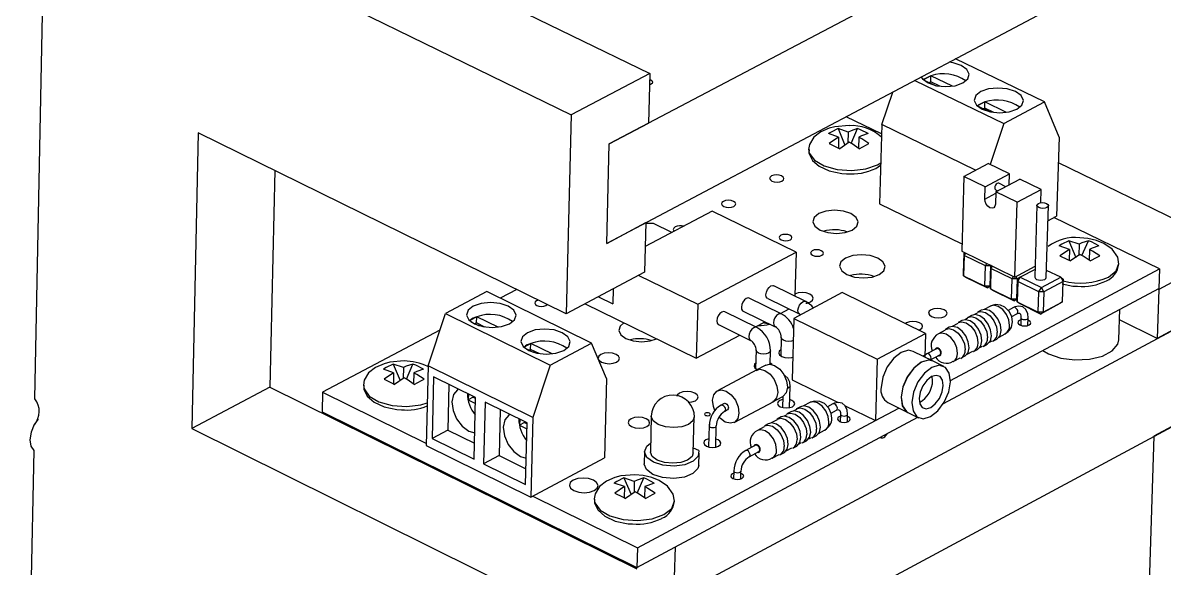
# Model space of a CAD drawing. Extents: x 0 to 156, y 0 to 202.
# Drawn here: x 136.39 to 149.69, y 127.91 to 134.26 of the extents above; entities that cross this region are included whole.
import ezdxf

# ---------------------------------------------------------------- set-up
doc = ezdxf.new("R2010")
doc.units = 0
doc.layers.get('0').update_dxf_attribs({"linetype": 'CONTINUOUS'})

msp = doc.modelspace()

# ---------------------------------------------------------------- linework, layer by layer
at = {"color": 7, "linetype": 'CONTINUOUS'}
for p, q in [((136.528, 129.88), (136.847, 146.074)), ((150.242, 136.55), (143.225, 132.85)), ((139.396, 135.764), (143.697, 133.671)), ((150.205, 135.399), (143.195, 131.691)), ((138.481, 135.288), (142.782, 133.189)), ((148.298, 133.34), (147.261, 133.842)), ((143.697, 133.671), (142.782, 133.189)), ((143.697, 133.671), (143.682, 133.091)), ((146.786, 133.591), (147.823, 133.088)), ((146.974, 133.645), (146.887, 133.598)), ((146.887, 133.598), (147.023, 133.532)), ((146.972, 133.573), (146.974, 133.645)), ((147.224, 133.524), (146.974, 133.645)), ((146.402, 133.075), (146.528, 133.454)), ((146.972, 133.573), (146.956, 133.565)), ((147.076, 133.523), (146.972, 133.573)), ((147.604, 133.339), (147.517, 133.293)), ((147.602, 133.268), (147.604, 133.339)), ((147.855, 133.218), (147.604, 133.339)), ((147.823, 133.088), (148.298, 133.34)), ((148.467, 132.931), (148.298, 133.34)), ((142.782, 133.189), (142.723, 130.871)), ((147.517, 133.293), (147.654, 133.227)), ((147.602, 133.268), (147.586, 133.259)), ((147.707, 133.217), (147.602, 133.268)), ((143.225, 132.85), (143.682, 133.091)), ((146.399, 132.967), (145.986, 133.168)), ((146.402, 133.075), (146.376, 132.152)), ((147.495, 132.544), (146.402, 133.075)), ((147.823, 133.088), (147.665, 132.61)), ((138.431, 132.978), (138.357, 129.532)), ((142.723, 130.871), (138.431, 132.978)), ((145.898, 132.929), (145.779, 132.97)), ((145.898, 132.929), (145.789, 132.854)), ((146.01, 132.988), (145.891, 133.029)), ((145.891, 133.029), (145.972, 132.837)), ((145.898, 132.929), (145.895, 132.803)), ((146.01, 132.988), (146.007, 132.86)), ((146.044, 132.856), (146.119, 133.029)), ((146.132, 132.929), (146.128, 132.801)), ((148.467, 132.931), (148.439, 132.008)), ((143.195, 131.691), (143.225, 132.85)), ((146.02, 132.87), (145.91, 132.795)), ((139.324, 132.54), (139.268, 130.014)), ((146.352, 132.608), (146.389, 132.631)), ((147.359, 132.472), (147.64, 132.621)), ((147.889, 132.501), (147.64, 132.621)), ((148.458, 132.632), (150.521, 131.631)), ((147.359, 132.472), (147.333, 131.599)), ((147.607, 132.351), (147.359, 132.472)), ((147.607, 132.351), (147.889, 132.501)), ((147.73, 132.291), (148.012, 132.441)), ((147.845, 132.352), (147.764, 132.392)), ((147.885, 132.374), (147.889, 132.501)), ((148.26, 132.32), (148.012, 132.441)), ((147.603, 132.208), (147.607, 132.351)), ((147.73, 132.291), (147.726, 132.148)), ((147.728, 132.317), (147.754, 132.304)), ((147.979, 132.171), (147.73, 132.291)), ((147.979, 132.171), (148.26, 132.32)), ((148.256, 132.165), (148.26, 132.32)), ((146.376, 132.152), (147.335, 131.684)), ((147.952, 131.298), (147.979, 132.171)), ((148.21, 132.135), (148.184, 131.298)), ((148.317, 131.294), (148.343, 132.131)), ((144.423, 132.066), (143.644, 131.654)), ((145.401, 131.589), (144.423, 132.066)), ((148.337, 131.954), (148.439, 132.008)), ((149.637, 131.395), (148.408, 131.991)), ((143.195, 131.691), (143.652, 131.933)), ((143.652, 131.933), (143.636, 131.355)), ((143.74, 131.923), (143.651, 131.923)), ((143.954, 131.818), (143.74, 131.923)), ((148.7, 131.681), (148.58, 131.722)), ((148.58, 131.722), (148.662, 131.528)), ((148.734, 131.549), (148.809, 131.722)), ((144.256, 130.981), (145.401, 131.589)), ((145.401, 131.589), (145.386, 131.079)), ((147.333, 131.599), (147.952, 131.298)), ((147.367, 131.583), (147.36, 131.579)), ((148.588, 131.621), (148.468, 131.662)), ((148.588, 131.621), (148.478, 131.545)), ((148.588, 131.621), (148.584, 131.494)), ((148.7, 131.681), (148.696, 131.551)), ((148.823, 131.621), (148.819, 131.493)), ((150.521, 131.631), (149.629, 131.154)), ((147.353, 131.343), (147.36, 131.579)), ((147.362, 131.549), (147.355, 131.313)), ((147.362, 131.549), (147.36, 131.579)), ((147.362, 131.549), (147.379, 131.577)), ((147.609, 131.429), (147.362, 131.549)), ((147.609, 131.429), (147.625, 131.457)), ((148.711, 131.561), (148.601, 131.486)), ((143.636, 131.355), (142.723, 130.871)), ((143.568, 131.318), (144.256, 130.981)), ((147.202, 130.093), (149.637, 131.395)), ((147.355, 131.313), (147.353, 131.343)), ((147.602, 131.193), (147.609, 131.429)), ((147.668, 131.429), (147.609, 131.429)), ((147.668, 131.429), (147.661, 131.44)), ((147.668, 131.429), (147.661, 131.193)), ((147.664, 131.191), (147.671, 131.427)), ((147.674, 131.397), (147.667, 131.161)), ((147.675, 131.433), (147.668, 131.429)), ((147.678, 131.431), (147.671, 131.427)), ((147.674, 131.397), (147.671, 131.427)), ((147.674, 131.397), (147.69, 131.425)), ((147.921, 131.277), (147.674, 131.397)), ((147.952, 131.298), (148.188, 131.424)), ((148.187, 131.388), (148.015, 131.296)), ((148.487, 131.296), (148.32, 131.377)), ((149.637, 131.395), (149.629, 131.166)), ((145.517, 131.015), (145.144, 131.198)), ((147.355, 131.313), (147.602, 131.193)), ((147.382, 131.292), (147.355, 131.313)), ((147.629, 131.172), (147.382, 131.292)), ((147.661, 131.193), (147.602, 131.193)), ((147.629, 131.172), (147.602, 131.193)), ((147.629, 131.172), (147.661, 131.193)), ((147.664, 131.191), (147.629, 131.172)), ((147.661, 131.193), (147.664, 131.195)), ((147.667, 131.161), (147.664, 131.191)), ((147.913, 131.041), (147.921, 131.277)), ((147.921, 131.277), (147.937, 131.305)), ((147.979, 131.277), (147.921, 131.277)), ((147.979, 131.277), (147.964, 131.304)), ((147.979, 131.277), (147.972, 131.041)), ((147.976, 131.039), (147.983, 131.275)), ((147.986, 131.245), (147.978, 131.01)), ((148.014, 131.296), (147.979, 131.277)), ((148.015, 131.296), (147.983, 131.275)), ((147.986, 131.245), (147.983, 131.275)), ((147.986, 131.245), (148.015, 131.296)), ((148.232, 131.125), (147.986, 131.245)), ((148.015, 131.296), (148.262, 131.176)), ((148.262, 131.176), (148.487, 131.296)), ((148.516, 131.245), (148.291, 131.125)), ((148.487, 131.296), (148.516, 131.245)), ((148.487, 131.296), (148.514, 131.275)), ((148.509, 131.01), (148.516, 131.245)), ((148.514, 131.275), (148.516, 131.245)), ((141.796, 131.129), (141.314, 130.874)), ((143.018, 130.529), (141.796, 131.129)), ((142.146, 131.154), (141.953, 131.052)), ((143.099, 131.07), (143.266, 130.988)), ((143.27, 131.161), (143.266, 130.988)), ((145.23, 130.87), (144.857, 131.052)), ((145.071, 131.049), (145.444, 130.866)), ((145.94, 131.117), (145.376, 130.817)), ((146.91, 130.642), (145.94, 131.117)), ((147.119, 129.824), (149.629, 131.166)), ((147.667, 131.161), (147.913, 131.041)), ((147.694, 131.141), (147.667, 131.161)), ((147.94, 131.02), (147.694, 131.141)), ((148.225, 130.889), (148.232, 131.125)), ((148.232, 131.125), (148.262, 131.176)), ((148.291, 131.125), (148.232, 131.125)), ((148.291, 131.125), (148.262, 131.176)), ((148.291, 131.125), (148.284, 130.889)), ((149.629, 131.154), (149.611, 130.584)), ((149.618, 131.16), (149.629, 131.154)), ((142.943, 130.987), (144.239, 130.352)), ((144.256, 130.981), (144.239, 130.352)), ((145.221, 130.874), (145.32, 130.927)), ((147.668, 130.961), (147.596, 130.922)), ((147.937, 130.944), (147.874, 130.91)), ((147.972, 131.041), (147.913, 131.041)), ((147.94, 131.02), (147.913, 131.041)), ((147.94, 131.02), (147.972, 131.041)), ((147.976, 131.039), (147.94, 131.02)), ((147.972, 131.041), (147.976, 131.043)), ((147.978, 131.01), (147.976, 131.039)), ((147.978, 131.01), (148.225, 130.889)), ((148.005, 130.989), (147.978, 131.01)), ((148.252, 130.868), (148.005, 130.989)), ((148.477, 130.989), (148.252, 130.868)), ((148.284, 130.889), (148.509, 131.01)), ((148.509, 131.01), (148.477, 130.989)), ((149.163, 130.566), (149.174, 130.923)), ((141.113, 130.264), (141.314, 130.874)), ((141.314, 130.874), (142.536, 130.273)), ((141.68, 130.835), (141.6, 130.793)), ((141.678, 130.764), (141.68, 130.835)), ((141.928, 130.713), (141.68, 130.835)), ((143.076, 127.081), (150.057, 130.82)), ((144.944, 130.71), (144.57, 130.893)), ((144.784, 130.903), (145.157, 130.72)), ((145.225, 130.872), (145.224, 130.876)), ((145.376, 130.817), (145.356, 130.101)), ((145.376, 130.817), (146.347, 130.342)), ((145.444, 130.866), (145.455, 130.859)), ((147.335, 130.792), (147.29, 130.768)), ((147.401, 130.818), (147.371, 130.802)), ((147.448, 130.852), (147.403, 130.828)), ((147.513, 130.878), (147.483, 130.862)), ((147.56, 130.912), (147.515, 130.888)), ((147.916, 130.838), (147.976, 130.87)), ((148.023, 130.825), (148.02, 130.736)), ((148.023, 130.825), (148.023, 130.824)), ((148.103, 130.734), (148.106, 130.823)), ((148.284, 130.889), (148.225, 130.889)), ((148.252, 130.868), (148.225, 130.889)), ((148.252, 130.868), (148.284, 130.889)), ((149.611, 130.584), (149.17, 130.799)), ((150.057, 130.823), (149.611, 130.584)), ((141.251, 130.68), (139.882, 129.956)), ((141.612, 130.778), (141.706, 130.732)), ((141.678, 130.764), (141.66, 130.754)), ((141.774, 130.716), (141.678, 130.764)), ((144.497, 130.744), (144.87, 130.561)), ((144.928, 130.718), (145.04, 130.777)), ((146.689, 130.766), (146.676, 130.757)), ((147.14, 130.679), (147.061, 130.637)), ((147.187, 130.713), (147.142, 130.689)), ((147.289, 130.758), (147.222, 130.723)), ((142.31, 130.525), (142.231, 130.483)), ((142.308, 130.453), (142.31, 130.525)), ((142.559, 130.403), (142.31, 130.525)), ((142.536, 130.273), (143.018, 130.529)), ((143.192, 130.118), (143.018, 130.529)), ((144.239, 130.352), (144.747, 130.621)), ((145.229, 130.594), (145.223, 130.38)), ((146.347, 130.342), (146.91, 130.642)), ((146.91, 130.642), (146.902, 130.366)), ((147.583, 130.491), (147.628, 130.515)), ((147.656, 130.539), (147.686, 130.555)), ((147.696, 130.551), (147.741, 130.575)), ((147.768, 130.599), (147.841, 130.638)), ((142.243, 130.468), (142.337, 130.422)), ((142.308, 130.453), (142.291, 130.444)), ((142.406, 130.406), (142.308, 130.453)), ((144.936, 130.445), (144.93, 130.232)), ((145.098, 130.284), (145.103, 130.44)), ((146.999, 130.319), (146.765, 130.433)), ((147.038, 130.464), (146.926, 130.404)), ((146.97, 130.333), (147.077, 130.391)), ((147.395, 130.4), (147.462, 130.435)), ((147.471, 130.431), (147.516, 130.455)), ((147.544, 130.479), (147.574, 130.495)), ((140.825, 130.244), (140.705, 130.285)), ((140.705, 130.285), (140.787, 130.092)), ((140.859, 130.109), (140.935, 130.285)), ((141.113, 130.264), (141.091, 129.336)), ((142.334, 129.662), (141.113, 130.264)), ((142.536, 130.273), (142.334, 129.662)), ((145.049, 130.273), (144.928, 130.209)), ((146.347, 130.342), (146.326, 129.625)), ((147.123, 130.258), (147, 130.318)), ((147.234, 130.314), (147.313, 130.356)), ((147.322, 130.352), (147.367, 130.376)), ((140.711, 130.183), (140.592, 130.225)), ((140.711, 130.183), (140.6, 130.107)), ((140.711, 130.183), (140.708, 130.054)), ((140.833, 130.123), (140.722, 130.047)), ((140.825, 130.244), (140.822, 130.116)), ((140.947, 130.183), (140.944, 130.053)), ((141.177, 130.136), (141.159, 129.419)), ((141.666, 129.895), (141.177, 130.136)), ((143.192, 130.118), (143.168, 129.19)), ((144.945, 130.218), (144.484, 129.972)), ((146.994, 130.094), (146.99, 130.141)), ((139.268, 130.014), (138.357, 129.532)), ((139.268, 130.014), (143.545, 127.899)), ((141.354, 130.048), (141.341, 129.515)), ((145.326, 129.777), (145.333, 130.024)), ((145.356, 130.101), (145.893, 129.837)), ((139.882, 129.956), (139.876, 129.727)), ((139.882, 129.956), (141.092, 129.358)), ((141.582, 129.936), (141.58, 129.867)), ((141.637, 129.897), (141.58, 129.867)), ((141.58, 129.867), (141.664, 129.826)), ((141.637, 129.909), (141.637, 129.897)), ((141.637, 129.897), (141.666, 129.883)), ((141.648, 129.177), (141.666, 129.895)), ((144.681, 129.604), (145.141, 129.85)), ((145.124, 129.841), (145.246, 129.906)), ((145.246, 129.906), (145.243, 129.779)), ((139.876, 129.727), (143.546, 127.913)), ((141.776, 129.84), (141.758, 129.123)), ((142.266, 129.599), (141.776, 129.84)), ((141.954, 129.753), (141.94, 129.219)), ((144.526, 129.806), (144.527, 129.806)), ((144.562, 129.825), (144.527, 129.806)), ((144.567, 129.733), (144.602, 129.751)), ((145.34, 129.728), (145.295, 129.704)), ((145.407, 129.754), (145.376, 129.738)), ((145.453, 129.788), (145.408, 129.764)), ((145.562, 129.837), (145.489, 129.798)), ((145.832, 129.82), (145.769, 129.786)), ((145.81, 129.714), (145.872, 129.747)), ((145.976, 129.797), (146.326, 129.625)), ((146.326, 129.625), (146.6, 129.772)), ((146.471, 129.835), (146.705, 129.72)), ((146.706, 129.72), (146.829, 129.659)), ((142.181, 129.641), (142.179, 129.572)), ((142.236, 129.602), (142.179, 129.572)), ((142.236, 129.613), (142.236, 129.602)), ((142.236, 129.602), (142.266, 129.587)), ((142.248, 128.881), (142.266, 129.599)), ((142.334, 129.662), (142.311, 128.734)), ((143.046, 125.935), (150.02, 129.682)), ((143.546, 127.913), (146.82, 129.664)), ((143.552, 128.143), (146.326, 129.625)), ((143.714, 129.679), (143.703, 129.263)), ((144.204, 129.249), (144.215, 129.665)), ((145.078, 129.588), (145.033, 129.564)), ((145.18, 129.633), (145.113, 129.598)), ((145.227, 129.668), (145.182, 129.644)), ((145.294, 129.694), (145.263, 129.677)), ((145.919, 129.702), (145.917, 129.613)), ((145.919, 129.702), (145.919, 129.701)), ((146, 129.61), (146.002, 129.699)), ((150.02, 129.684), (149.574, 129.445)), ((138.357, 129.532), (142.635, 127.412)), ((140.321, 129.507), (140.321, 129.493)), ((141.341, 129.515), (141.159, 129.419)), ((141.341, 129.515), (141.653, 129.361)), ((141.588, 129.504), (141.656, 129.484)), ((142.179, 129.572), (142.265, 129.53)), ((144.388, 129.567), (144.382, 129.32)), ((144.465, 129.318), (144.472, 129.565)), ((145.031, 129.554), (144.952, 129.511)), ((145.662, 129.474), (145.735, 129.513)), ((141.091, 129.336), (142.311, 128.734)), ((141.159, 129.419), (141.648, 129.177)), ((144.928, 129.338), (144.815, 129.277)), ((145.363, 129.305), (145.409, 129.329)), ((145.436, 129.354), (145.467, 129.37)), ((145.476, 129.366), (145.522, 129.39)), ((145.549, 129.414), (145.58, 129.43)), ((145.589, 129.426), (145.635, 129.45)), ((146.384, 129.431), (146.392, 129.426)), ((149.574, 129.445), (149.429, 124.902)), ((136.516, 129.277), (136.388, 122.793)), ((141.94, 129.219), (141.758, 129.123)), ((141.94, 129.219), (142.253, 129.065)), ((142.188, 129.208), (142.256, 129.188)), ((142.311, 128.734), (143.168, 129.19)), ((143.636, 129.264), (143.633, 129.121)), ((144.267, 129.276), (144.206, 129.306)), ((144.267, 129.104), (144.271, 129.247)), ((144.854, 129.204), (144.967, 129.264)), ((145.125, 129.187), (145.204, 129.23)), ((145.214, 129.225), (145.259, 129.249)), ((145.287, 129.274), (145.354, 129.31)), ((141.758, 129.123), (142.248, 128.881)), ((141.254, 129.032), (141.262, 129.042)), ((143.516, 128.916), (143.396, 128.958)), ((143.396, 128.958), (143.479, 128.763)), ((143.55, 128.781), (143.627, 128.958)), ((144.676, 129.038), (144.673, 128.948)), ((144.757, 128.946), (144.759, 129.035)), ((141.713, 128.819), (141.713, 128.805)), ((143.403, 128.856), (143.282, 128.898)), ((143.403, 128.856), (143.291, 128.779)), ((143.403, 128.856), (143.399, 128.726)), ((143.525, 128.795), (143.414, 128.719)), ((143.516, 128.916), (143.513, 128.786)), ((143.639, 128.856), (143.636, 128.725)), ((141.865, 128.73), (141.871, 128.741)), ((142.333, 128.745), (143.552, 128.143)), ((142.349, 128.505), (142.349, 128.49)), ((142.501, 128.415), (142.507, 128.427)), ((143.01, 128.178), (143.009, 128.164)), ((143.552, 128.143), (143.546, 127.913)), ((143.986, 127.797), (143.996, 128.154))]:
    msp.add_line(p, q, dxfattribs=at)
at = {"color": 8, "linetype": 'CONTINUOUS'}
msp.add_line((147.603, 132.208), (147.73, 132.275), dxfattribs=at)
at = {"color": 7, "linetype": 'CONTINUOUS'}
for points in [[(146.859, 133.63), (146.875, 133.608), (146.941, 133.561), (147.037, 133.529), (147.147, 133.518), (147.256, 133.529), (147.346, 133.561), (147.404, 133.608), (147.42, 133.663), (147.394, 133.718), (147.328, 133.765), (147.232, 133.796), (147.188, 133.804)], [(143.696, 133.605), (143.702, 133.602), (143.721, 133.588), (143.729, 133.572), (143.724, 133.556), (143.706, 133.542), (143.694, 133.537)], [(146.974, 133.645), (146.894, 133.606), (146.885, 133.599)], [(147.554, 133.46), (147.496, 133.413), (147.479, 133.358), (147.506, 133.302), (147.572, 133.255), (147.668, 133.224), (147.778, 133.213), (147.887, 133.224), (147.977, 133.255), (148.034, 133.302), (148.051, 133.358), (148.024, 133.413), (147.958, 133.46), (147.863, 133.491), (147.752, 133.502), (147.644, 133.491), (147.554, 133.46)], [(147.604, 133.339), (147.524, 133.301), (147.515, 133.294)], [(146.019, 133.064), (145.854, 133.05), (145.788, 133.033), (145.689, 132.991), (145.608, 132.928), (145.558, 132.845), (145.548, 132.787)], [(145.891, 133.029), (145.809, 132.989), (145.779, 132.97)], [(146.119, 133.029), (146.043, 133.003), (146.01, 132.988)], [(146.241, 132.97), (146.154, 133.015), (146.119, 133.029)], [(146.241, 132.97), (146.165, 132.944), (146.132, 132.929)], [(146.251, 132.854), (146.168, 132.909), (146.132, 132.929)], [(145.548, 132.788), (145.555, 132.742), (145.616, 132.66), (145.73, 132.594), (145.882, 132.552), (146.052, 132.54), (146.216, 132.559), (146.352, 132.608)], [(145.553, 132.786), (145.552, 132.742), (145.592, 132.659), (145.67, 132.59), (145.788, 132.535), (145.935, 132.504), (145.989, 132.503)], [(145.789, 132.854), (145.875, 132.813), (145.91, 132.795)], [(146.139, 132.795), (146.056, 132.85), (146.02, 132.87)], [(146.139, 132.795), (146.221, 132.839), (146.251, 132.854)], [(146.33, 132.565), (146.387, 132.602), (146.394, 132.611)], [(145.116, 132.478), (145.099, 132.464), (145.094, 132.448), (145.102, 132.432), (145.121, 132.418), (145.148, 132.409), (145.18, 132.406), (145.211, 132.409), (145.237, 132.418), (145.254, 132.432), (145.259, 132.448), (145.252, 132.464), (145.233, 132.478), (145.205, 132.487), (145.173, 132.49), (145.142, 132.487), (145.116, 132.478)], [(147.764, 132.392), (147.758, 132.393), (147.747, 132.39), (147.736, 132.382), (147.727, 132.369), (147.72, 132.354), (147.718, 132.339), (147.72, 132.327), (147.725, 132.318), (147.728, 132.317)], [(144.555, 132.181), (144.538, 132.167), (144.533, 132.151), (144.54, 132.135), (144.559, 132.121), (144.587, 132.112), (144.619, 132.109), (144.65, 132.112), (144.676, 132.121), (144.693, 132.135), (144.698, 132.151), (144.691, 132.167), (144.672, 132.181), (144.644, 132.19), (144.612, 132.193), (144.581, 132.19), (144.555, 132.181)], [(147.726, 132.148), (147.72, 132.123), (147.706, 132.106), (147.686, 132.101), (147.662, 132.107), (147.639, 132.123), (147.619, 132.149), (147.607, 132.178), (147.603, 132.208)], [(148.326, 132.109), (148.305, 132.102), (148.279, 132.099), (148.254, 132.102), (148.231, 132.109), (148.216, 132.12), (148.21, 132.133), (148.214, 132.146), (148.227, 132.157), (148.248, 132.164), (148.273, 132.167), (148.299, 132.164), (148.321, 132.157), (148.337, 132.146), (148.343, 132.133), (148.339, 132.12), (148.326, 132.109)], [(145.666, 132.038), (145.613, 131.994), (145.597, 131.943), (145.621, 131.891), (145.682, 131.847), (145.771, 131.818), (145.873, 131.808), (145.973, 131.818), (146.057, 131.847), (146.111, 131.891), (146.127, 131.943), (146.102, 131.994), (146.041, 132.038), (145.953, 132.067), (145.85, 132.077), (145.75, 132.067), (145.666, 132.038)], [(143.993, 131.883), (143.976, 131.87), (143.971, 131.854), (143.978, 131.837), (143.983, 131.833)], [(145.225, 131.785), (145.21, 131.773), (145.205, 131.758), (145.212, 131.744), (145.229, 131.731), (145.254, 131.723), (145.283, 131.72), (145.311, 131.723), (145.335, 131.731), (145.35, 131.744), (145.354, 131.758), (145.347, 131.773), (145.33, 131.785), (145.305, 131.793), (145.277, 131.796), (145.248, 131.793), (145.225, 131.785)], [(148.58, 131.722), (148.498, 131.681), (148.468, 131.662)], [(148.809, 131.722), (148.733, 131.696), (148.7, 131.681)], [(149.166, 131.45), (149.152, 131.53), (149.088, 131.623), (148.989, 131.691), (148.905, 131.725), (148.803, 131.748), (148.71, 131.757)], [(148.932, 131.662), (148.844, 131.708), (148.809, 131.722)], [(145.591, 131.606), (145.576, 131.594), (145.571, 131.579), (145.578, 131.565), (145.595, 131.553), (145.62, 131.544), (145.649, 131.542), (145.677, 131.544), (145.701, 131.553), (145.716, 131.565), (145.72, 131.579), (145.714, 131.594), (145.696, 131.606), (145.672, 131.615), (145.643, 131.617), (145.614, 131.615), (145.591, 131.606)], [(148.932, 131.662), (148.855, 131.636), (148.823, 131.621)], [(148.942, 131.545), (148.859, 131.601), (148.823, 131.621)], [(145.979, 131.52), (145.925, 131.476), (145.909, 131.424), (145.934, 131.372), (145.995, 131.329), (146.084, 131.299), (146.186, 131.289), (146.287, 131.299), (146.37, 131.329), (146.424, 131.372), (146.44, 131.424), (146.415, 131.476), (146.354, 131.52), (146.266, 131.549), (146.163, 131.559), (146.063, 131.549), (145.979, 131.52)], [(148.478, 131.545), (148.566, 131.504), (148.601, 131.486)], [(148.83, 131.486), (148.747, 131.541), (148.711, 131.561)], [(148.83, 131.486), (148.912, 131.53), (148.942, 131.545)], [(149.044, 131.299), (149.134, 131.37), (149.166, 131.455)], [(145.071, 131.049), (145.066, 131.051), (145.055, 131.068), (145.051, 131.093), (145.056, 131.123), (145.069, 131.153), (145.088, 131.178), (145.109, 131.195), (145.131, 131.201), (145.144, 131.198)], [(148.184, 131.298), (148.184, 131.296), (148.191, 131.283), (148.206, 131.272), (148.228, 131.265), (148.254, 131.262), (148.279, 131.265), (148.3, 131.272)], [(148.3, 131.272), (148.313, 131.283), (148.317, 131.294)], [(148.504, 131.22), (148.628, 131.194), (148.68, 131.193)], [(144.857, 131.052), (144.844, 131.055), (144.822, 131.049), (144.801, 131.032), (144.782, 131.007), (144.769, 130.977), (144.764, 130.948), (144.767, 130.923), (144.779, 130.906), (144.784, 130.903)], [(145.517, 130.993), (145.531, 130.995), (145.57, 131.009), (145.595, 131.03), (145.603, 131.054), (145.591, 131.078), (145.562, 131.099), (145.521, 131.113), (145.473, 131.117), (145.426, 131.113), (145.386, 131.099), (145.386, 131.099)], [(142.061, 130.752), (142.12, 130.8), (142.138, 130.856), (142.112, 130.912), (142.046, 130.96), (141.951, 130.992), (141.84, 131.003), (141.73, 130.992), (141.639, 130.96), (141.58, 130.912), (141.562, 130.856), (141.588, 130.8), (141.654, 130.752), (141.75, 130.721), (141.861, 130.709), (141.97, 130.721), (142.061, 130.752)], [(142.376, 131.021), (142.36, 131.009), (142.356, 130.994), (142.363, 130.98), (142.38, 130.967), (142.405, 130.959), (142.433, 130.956), (142.462, 130.959), (142.485, 130.967), (142.501, 130.98), (142.501, 130.98)], [(142.4, 131.029), (142.399, 131.029), (142.376, 131.021)], [(145.605, 130.938), (145.586, 130.965), (145.517, 131.015)], [(146.975, 130.918), (146.953, 130.9), (146.946, 130.879), (146.956, 130.858), (146.981, 130.84), (147.017, 130.828), (147.059, 130.824), (147.1, 130.828), (147.134, 130.84), (147.156, 130.858), (147.162, 130.879), (147.152, 130.9), (147.127, 130.918), (147.091, 130.93), (147.05, 130.934), (147.009, 130.93), (146.975, 130.918)], [(147.741, 130.575), (147.747, 130.579), (147.779, 130.617), (147.792, 130.675), (147.783, 130.743), (147.754, 130.811), (147.709, 130.869), (147.655, 130.908), (147.601, 130.922), (147.56, 130.912)], [(147.924, 130.777), (147.917, 130.834), (147.89, 130.894), (147.837, 130.948), (147.783, 130.973), (147.726, 130.978), (147.672, 130.962), (147.668, 130.959)], [(148.106, 130.823), (148.102, 130.871), (148.079, 130.921), (148.044, 130.95), (147.997, 130.961), (147.95, 130.95), (147.937, 130.944)], [(144.536, 130.89), (144.514, 130.873), (144.495, 130.848), (144.482, 130.818), (144.477, 130.788), (144.481, 130.763), (144.492, 130.747), (144.497, 130.744)], [(144.57, 130.893), (144.557, 130.896), (144.536, 130.89)], [(146.832, 130.681), (146.849, 130.688), (146.871, 130.706), (146.877, 130.727), (146.867, 130.748), (146.842, 130.766), (146.806, 130.778), (146.764, 130.782), (146.723, 130.778), (146.689, 130.766), (146.689, 130.766)], [(147.516, 130.455), (147.522, 130.459), (147.554, 130.497), (147.567, 130.555), (147.558, 130.623), (147.529, 130.691), (147.484, 130.749), (147.431, 130.788), (147.376, 130.802), (147.335, 130.792)], [(147.403, 130.828), (147.444, 130.838), (147.498, 130.824), (147.552, 130.785), (147.596, 130.727), (147.625, 130.659), (147.634, 130.591)], [(147.628, 130.515), (147.634, 130.519), (147.667, 130.557), (147.679, 130.615), (147.67, 130.683), (147.641, 130.751), (147.597, 130.809), (147.543, 130.848), (147.488, 130.862), (147.448, 130.852)], [(147.515, 130.888), (147.556, 130.898), (147.61, 130.884), (147.664, 130.845), (147.709, 130.787), (147.738, 130.719), (147.747, 130.651)], [(147.976, 130.87), (147.994, 130.877), (148.005, 130.877), (148.016, 130.866), (148.022, 130.844), (148.023, 130.825)], [(148.022, 130.8), (148.007, 130.794), (147.992, 130.781), (147.988, 130.767), (147.995, 130.752), (148.012, 130.74), (148.037, 130.732), (148.066, 130.729), (148.094, 130.732), (148.118, 130.74), (148.133, 130.752), (148.137, 130.767), (148.13, 130.781), (148.113, 130.794), (148.105, 130.797)], [(142.693, 130.442), (142.752, 130.49), (142.769, 130.546), (142.743, 130.602), (142.677, 130.65), (142.581, 130.682), (142.47, 130.693), (142.361, 130.682), (142.27, 130.65), (142.211, 130.602), (142.193, 130.546), (142.219, 130.49), (142.285, 130.442), (142.381, 130.41), (142.492, 130.399), (142.601, 130.41), (142.693, 130.442)], [(143.396, 130.765), (143.352, 130.727), (143.336, 130.677), (143.359, 130.627), (143.419, 130.584), (143.504, 130.555), (143.604, 130.545), (143.702, 130.555), (143.774, 130.58)], [(145.088, 130.75), (145.051, 130.759), (145.017, 130.765)], [(147.142, 130.689), (147.182, 130.699), (147.237, 130.685), (147.291, 130.646), (147.335, 130.588), (147.364, 130.52), (147.373, 130.451)], [(147.367, 130.376), (147.373, 130.379), (147.406, 130.418), (147.418, 130.475), (147.409, 130.544), (147.38, 130.612), (147.336, 130.67), (147.282, 130.709), (147.227, 130.723), (147.187, 130.713)], [(147.29, 130.768), (147.331, 130.778), (147.386, 130.764), (147.439, 130.725), (147.484, 130.667), (147.513, 130.599), (147.522, 130.531)], [(148.278, 130.444), (148.343, 130.405), (148.487, 130.355), (148.653, 130.333), (148.822, 130.34), (148.972, 130.377), (149.087, 130.438), (149.151, 130.517), (149.163, 130.566)], [(143.127, 130.398), (143.102, 130.377), (143.094, 130.353), (143.095, 130.348)], [(143.1, 130.336), (143.105, 130.329), (143.134, 130.308), (143.175, 130.294), (143.223, 130.289), (143.271, 130.294), (143.31, 130.308), (143.336, 130.329), (143.343, 130.353), (143.332, 130.377), (143.303, 130.398), (143.262, 130.412), (143.214, 130.417), (143.166, 130.412), (143.127, 130.398), (143.127, 130.398)], [(145.225, 130.451), (145.206, 130.434), (145.199, 130.413), (145.209, 130.392), (145.234, 130.374), (145.27, 130.362), (145.312, 130.358), (145.353, 130.362), (145.364, 130.365)], [(146.765, 130.433), (146.712, 130.445), (146.627, 130.42), (146.54, 130.353), (146.465, 130.251), (146.413, 130.132), (146.393, 130.013)], [(146.926, 130.404), (146.886, 130.376), (146.885, 130.375)], [(147.077, 130.391), (147.079, 130.391), (147.086, 130.4), (147.088, 130.412), (147.086, 130.427), (147.08, 130.442), (147.07, 130.455), (147.059, 130.463), (147.047, 130.466), (147.038, 130.464)], [(140.832, 130.321), (140.666, 130.307), (140.599, 130.289), (140.5, 130.246), (140.419, 130.182), (140.369, 130.098), (140.359, 130.038)], [(140.705, 130.285), (140.622, 130.244), (140.592, 130.225)], [(140.935, 130.285), (140.858, 130.259), (140.825, 130.244)], [(141.057, 130.225), (140.97, 130.271), (140.935, 130.285)], [(144.932, 130.294), (144.919, 130.282), (144.913, 130.261), (144.923, 130.239), (144.947, 130.222), (144.95, 130.22)], [(145.049, 130.273), (145.093, 130.284), (145.152, 130.269), (145.211, 130.226), (145.259, 130.163), (145.291, 130.089), (145.301, 130.014), (145.287, 129.951), (145.252, 129.91), (145.246, 129.906)], [(145.123, 130.277), (145.119, 130.282), (145.099, 130.297)], [(146.999, 130.319), (146.946, 130.33), (146.86, 130.306), (146.773, 130.238), (146.698, 130.137), (146.647, 130.018), (146.626, 129.899), (146.64, 129.798), (146.687, 129.732), (146.705, 129.72)], [(147, 130.318), (146.947, 130.33), (146.862, 130.306), (146.775, 130.238), (146.7, 130.136), (146.648, 130.017), (146.628, 129.898), (146.642, 129.798), (146.688, 129.731), (146.706, 129.72)], [(147.202, 130.079), (147.188, 130.18), (147.142, 130.246), (147.07, 130.27), (146.985, 130.245), (146.898, 130.177), (146.823, 130.076), (146.771, 129.957), (146.751, 129.838), (146.765, 129.738), (146.811, 129.671), (146.882, 129.648), (146.968, 129.672), (147.055, 129.74), (147.13, 129.841), (147.181, 129.96), (147.202, 130.079)], [(140.952, 130.047), (140.869, 130.103), (140.833, 130.123)], [(141.057, 130.225), (140.98, 130.199), (140.947, 130.183)], [(141.065, 130.107), (140.982, 130.163), (140.947, 130.183)], [(145.333, 130.024), (145.329, 130.072), (145.306, 130.122), (145.27, 130.152), (145.265, 130.153)], [(147.117, 130.034), (147.108, 130.097), (147.08, 130.139), (147.035, 130.153), (146.981, 130.138), (146.927, 130.095), (146.88, 130.032), (146.848, 129.958), (146.835, 129.883), (146.844, 129.82), (146.873, 129.779), (146.917, 129.764), (146.971, 129.779), (147.025, 129.822), (147.072, 129.885), (147.104, 129.96), (147.117, 130.034)], [(140.359, 130.04), (140.366, 129.995), (140.426, 129.912), (140.54, 129.845), (140.693, 129.802), (140.863, 129.79), (141.029, 129.81), (141.103, 129.832)], [(140.364, 130.037), (140.363, 129.994), (140.404, 129.91), (140.482, 129.84), (140.601, 129.785), (140.749, 129.754), (140.801, 129.753)], [(140.6, 130.107), (140.687, 130.065), (140.722, 130.047)], [(140.952, 130.047), (141.035, 130.092), (141.065, 130.107)], [(141.467, 129.993), (141.454, 129.985), (141.407, 129.929), (141.389, 129.845), (141.403, 129.745), (141.445, 129.645), (141.51, 129.56), (141.588, 129.504)], [(144.044, 129.947), (144.019, 129.927), (144.011, 129.906)], [(144.149, 129.839), (144.188, 129.843), (144.228, 129.857), (144.253, 129.878), (144.261, 129.902), (144.249, 129.927), (144.221, 129.947), (144.179, 129.961), (144.131, 129.966), (144.083, 129.961), (144.044, 129.947), (144.044, 129.947)], [(144.429, 129.864), (144.442, 129.926), (144.477, 129.968), (144.528, 129.983), (144.587, 129.968), (144.645, 129.925), (144.694, 129.862), (144.726, 129.787), (144.736, 129.713), (144.722, 129.65), (144.687, 129.608), (144.636, 129.594), (144.577, 129.609), (144.519, 129.652), (144.505, 129.667)], [(144.456, 129.742), (144.439, 129.789), (144.429, 129.864)], [(145.212, 129.861), (145.192, 129.844), (145.186, 129.825), (145.195, 129.805), (145.218, 129.788), (145.251, 129.777), (145.29, 129.774), (145.328, 129.777), (145.359, 129.788), (145.38, 129.805), (145.386, 129.825), (145.377, 129.844), (145.354, 129.861), (145.329, 129.87)], [(145.245, 129.872), (145.244, 129.872), (145.212, 129.861)], [(145.819, 129.653), (145.812, 129.71), (145.785, 129.77), (145.732, 129.825), (145.677, 129.85), (145.62, 129.854), (145.566, 129.839), (145.562, 129.836)], [(144.562, 129.825), (144.571, 129.827), (144.583, 129.824), (144.595, 129.816), (144.605, 129.803), (144.611, 129.788), (144.613, 129.773), (144.61, 129.761), (144.603, 129.752), (144.602, 129.751)], [(145.522, 129.39), (145.528, 129.393), (145.56, 129.432), (145.572, 129.49), (145.563, 129.558), (145.534, 129.626), (145.489, 129.685), (145.436, 129.724), (145.381, 129.738), (145.34, 129.728)], [(145.408, 129.764), (145.449, 129.774), (145.503, 129.76), (145.557, 129.721), (145.602, 129.663), (145.631, 129.594), (145.64, 129.526)], [(145.635, 129.45), (145.641, 129.454), (145.673, 129.492), (145.685, 129.55), (145.676, 129.618), (145.647, 129.687), (145.602, 129.745), (145.549, 129.784), (145.494, 129.798), (145.453, 129.788)], [(146.002, 129.699), (145.998, 129.747), (145.976, 129.798), (145.94, 129.827), (145.893, 129.837), (145.846, 129.827), (145.832, 129.82)], [(145.872, 129.747), (145.89, 129.754), (145.902, 129.753), (145.912, 129.743), (145.918, 129.721), (145.919, 129.702)], [(136.566, 129.641), (136.522, 129.58), (136.484, 129.491), (136.469, 129.402), (136.48, 129.327), (136.516, 129.277)], [(142.067, 129.697), (142.053, 129.689), (142.007, 129.633), (141.989, 129.549), (142.002, 129.449), (142.045, 129.349), (142.11, 129.265), (142.188, 129.208)], [(143.478, 129.646), (143.453, 129.626), (143.445, 129.601), (143.457, 129.577), (143.485, 129.556), (143.527, 129.542), (143.575, 129.537), (143.623, 129.542), (143.662, 129.556), (143.688, 129.577), (143.695, 129.601), (143.684, 129.626), (143.655, 129.646), (143.613, 129.66), (143.565, 129.665), (143.518, 129.66), (143.478, 129.646)], [(144.344, 129.711), (144.337, 129.706), (144.335, 129.699), (144.338, 129.693), (144.346, 129.687), (144.357, 129.684), (144.37, 129.682), (144.383, 129.684), (144.393, 129.687), (144.4, 129.693), (144.402, 129.699), (144.399, 129.706), (144.391, 129.711), (144.38, 129.715), (144.367, 129.716), (144.355, 129.715), (144.344, 129.711)], [(145.259, 129.249), (145.265, 129.253), (145.297, 129.291), (145.31, 129.349), (145.301, 129.418), (145.272, 129.486), (145.227, 129.545), (145.173, 129.584), (145.119, 129.598), (145.078, 129.588)], [(145.182, 129.644), (145.223, 129.653), (145.277, 129.639), (145.331, 129.6), (145.376, 129.542), (145.405, 129.473), (145.414, 129.405)], [(145.409, 129.329), (145.415, 129.333), (145.447, 129.371), (145.459, 129.429), (145.45, 129.498), (145.421, 129.566), (145.376, 129.624), (145.323, 129.663), (145.268, 129.677), (145.227, 129.668)], [(145.295, 129.704), (145.336, 129.714), (145.39, 129.7), (145.444, 129.661), (145.489, 129.602), (145.518, 129.534), (145.527, 129.465)], [(145.918, 129.676), (145.904, 129.67), (145.889, 129.658), (145.884, 129.643), (145.891, 129.629), (145.908, 129.616), (145.933, 129.608), (145.962, 129.605), (145.991, 129.608), (146.014, 129.616), (146.03, 129.629), (146.034, 129.643), (146.027, 129.658), (146.01, 129.67), (146.002, 129.674)], [(144.399, 129.581), (144.391, 129.574), (144.388, 129.567)], [(145.033, 129.564), (145.073, 129.574), (145.128, 129.56), (145.181, 129.52), (145.226, 129.462), (145.255, 129.394), (145.264, 129.325)], [(144.267, 129.276), (144.261, 129.21), (144.204, 129.151), (144.104, 129.11), (143.979, 129.094), (143.85, 129.105), (143.738, 129.141), (143.663, 129.197), (143.636, 129.263), (143.663, 129.327), (143.706, 129.362)], [(144.351, 129.401), (144.331, 129.385), (144.325, 129.365), (144.334, 129.346), (144.357, 129.329), (144.39, 129.318), (144.429, 129.314), (144.467, 129.318), (144.498, 129.329), (144.519, 129.346), (144.525, 129.365), (144.515, 129.385), (144.492, 129.401), (144.468, 129.411)], [(144.384, 129.413), (144.383, 129.413), (144.351, 129.401)], [(144.967, 129.264), (144.969, 129.265), (144.976, 129.273), (144.978, 129.286), (144.976, 129.301), (144.97, 129.316), (144.96, 129.328), (144.949, 129.337), (144.937, 129.34), (144.928, 129.338)], [(144.204, 129.249), (144.189, 129.207), (144.138, 129.165), (144.059, 129.137), (143.964, 129.128), (143.867, 129.137), (143.784, 129.165), (143.726, 129.207), (143.703, 129.256), (143.703, 129.263)], [(144.267, 129.104), (144.257, 129.066), (144.2, 129.008), (144.1, 128.967), (143.976, 128.95), (143.846, 128.961), (143.734, 128.998), (143.659, 129.054), (143.632, 129.119), (143.633, 129.121)], [(142.803, 128.931), (142.769, 128.903), (142.759, 128.87), (142.774, 128.838), (142.812, 128.81), (142.868, 128.791), (142.932, 128.785), (142.995, 128.791), (143.048, 128.81), (143.082, 128.838), (143.093, 128.87), (143.077, 128.903), (143.039, 128.931), (142.984, 128.949), (142.919, 128.956), (142.856, 128.949), (142.803, 128.931)], [(143.524, 128.995), (143.358, 128.981), (143.291, 128.963), (143.191, 128.92), (143.11, 128.856), (143.059, 128.772), (143.048, 128.712)], [(143.396, 128.958), (143.313, 128.917), (143.282, 128.898)], [(143.627, 128.958), (143.549, 128.931), (143.516, 128.916)], [(143.985, 128.686), (143.971, 128.767), (143.905, 128.861), (143.805, 128.929), (143.721, 128.963), (143.618, 128.986), (143.524, 128.995)], [(143.749, 128.898), (143.662, 128.944), (143.627, 128.958)], [(144.675, 129.012), (144.66, 129.006), (144.645, 128.994), (144.641, 128.979), (144.647, 128.965), (144.665, 128.952), (144.69, 128.944), (144.719, 128.941), (144.747, 128.944), (144.771, 128.952), (144.786, 128.965), (144.791, 128.979), (144.784, 128.994), (144.767, 129.006), (144.758, 129.01)], [(143.645, 128.719), (143.561, 128.775), (143.525, 128.795)], [(143.749, 128.898), (143.672, 128.871), (143.639, 128.856)], [(143.759, 128.779), (143.675, 128.836), (143.639, 128.856)], [(143.049, 128.713), (143.056, 128.667), (143.117, 128.583), (143.232, 128.515), (143.385, 128.472), (143.557, 128.46), (143.723, 128.48), (143.861, 128.53)], [(143.054, 128.71), (143.053, 128.664), (143.095, 128.581), (143.174, 128.51), (143.295, 128.455), (143.444, 128.424), (143.493, 128.423)], [(143.291, 128.779), (143.379, 128.737), (143.414, 128.719)], [(143.645, 128.719), (143.728, 128.764), (143.759, 128.779)], [(143.861, 128.53), (143.952, 128.603), (143.985, 128.689), (143.985, 128.69)]]:
    msp.add_lwpolyline(points, dxfattribs=at)
at = {"color": 8, "linetype": 'CONTINUOUS'}
for points in [[(145.444, 130.866), (145.44, 130.869), (145.428, 130.886), (145.424, 130.911), (145.429, 130.94), (145.442, 130.97), (145.461, 130.995), (145.483, 131.012), (145.504, 131.018), (145.517, 131.015)], [(147.89, 130.733), (147.881, 130.799), (147.853, 130.864), (147.811, 130.919), (147.759, 130.957), (147.707, 130.97), (147.668, 130.961)], [(147.987, 130.892), (147.985, 130.907), (147.979, 130.922), (147.969, 130.934), (147.957, 130.943), (147.946, 130.946), (147.937, 130.944)], [(145.23, 130.87), (145.217, 130.872), (145.196, 130.866), (145.174, 130.85), (145.155, 130.824), (145.142, 130.795), (145.137, 130.765), (145.141, 130.74), (145.152, 130.723), (145.157, 130.72)], [(148.023, 130.824), (148.023, 130.824), (148.027, 130.816), (148.036, 130.809), (148.05, 130.804), (148.066, 130.803), (148.082, 130.804), (148.095, 130.809)], [(148.095, 130.809), (148.103, 130.816), (148.106, 130.823)], [(144.944, 130.71), (144.93, 130.713), (144.909, 130.707), (144.887, 130.69), (144.868, 130.665), (144.856, 130.635), (144.851, 130.605), (144.854, 130.58), (144.866, 130.564), (144.87, 130.561)], [(145.369, 130.56), (145.347, 130.553), (145.316, 130.549), (145.283, 130.553), (145.256, 130.562), (145.237, 130.576), (145.229, 130.592), (145.229, 130.594)], [(147.283, 130.409), (147.274, 130.475), (147.247, 130.54), (147.204, 130.596), (147.152, 130.633), (147.1, 130.646), (147.061, 130.637)], [(145.103, 130.44), (145.098, 130.426), (145.081, 130.412), (145.055, 130.403), (145.023, 130.4), (144.991, 130.403), (144.963, 130.412), (144.944, 130.426), (144.936, 130.442), (144.936, 130.444)], [(146.976, 130.352), (146.974, 130.367), (146.968, 130.382), (146.958, 130.395), (146.946, 130.403), (146.934, 130.406), (146.925, 130.404)], [(147.095, 130.409), (147.092, 130.427), (147.085, 130.445), (147.073, 130.46), (147.059, 130.47), (147.045, 130.474), (147.033, 130.47), (147.024, 130.46), (147.022, 130.456)], [(147.062, 130.382), (147.071, 130.381), (147.083, 130.384), (147.091, 130.394), (147.095, 130.409)], [(146.969, 130.333), (146.973, 130.34), (146.976, 130.352)], [(144.937, 130.211), (144.98, 130.224), (145.039, 130.208), (145.098, 130.166), (145.146, 130.103), (145.178, 130.028), (145.188, 129.954), (145.174, 129.891), (145.139, 129.849), (145.132, 129.847)], [(145.333, 130.024), (145.331, 130.017), (145.322, 130.01), (145.309, 130.005), (145.3, 130.004)], [(144.527, 129.806), (144.536, 129.808), (144.548, 129.805), (144.56, 129.797), (144.569, 129.784), (144.576, 129.769), (144.578, 129.755), (144.575, 129.742), (144.568, 129.734), (144.567, 129.733)], [(145.784, 129.609), (145.775, 129.674), (145.747, 129.74), (145.705, 129.795), (145.653, 129.833), (145.601, 129.846), (145.562, 129.837)], [(145.883, 129.769), (145.881, 129.783), (145.874, 129.798), (145.865, 129.811), (145.853, 129.819), (145.841, 129.823), (145.832, 129.82)], [(144.149, 129.581), (144.07, 129.554), (143.975, 129.544), (143.878, 129.554), (143.795, 129.581), (143.737, 129.623), (143.714, 129.672), (143.714, 129.679)], [(144.215, 129.665), (144.2, 129.623), (144.149, 129.581)], [(145.919, 129.701), (145.919, 129.701), (145.923, 129.693), (145.933, 129.686), (145.946, 129.681), (145.963, 129.679), (145.978, 129.681), (145.991, 129.686)], [(145.991, 129.686), (146, 129.693), (146.002, 129.699)], [(144.388, 129.567), (144.388, 129.566), (144.392, 129.558), (144.402, 129.551), (144.416, 129.546), (144.432, 129.545), (144.448, 129.546), (144.461, 129.551), (144.469, 129.558), (144.472, 129.565)], [(145.173, 129.283), (145.165, 129.348), (145.137, 129.414), (145.094, 129.47), (145.043, 129.507), (144.991, 129.52), (144.951, 129.511)], [(144.985, 129.283), (144.982, 129.301), (144.975, 129.319), (144.963, 129.334), (144.949, 129.344), (144.935, 129.348), (144.922, 129.344), (144.914, 129.334), (144.912, 129.329)], [(144.865, 129.225), (144.863, 129.24), (144.857, 129.255), (144.847, 129.268), (144.836, 129.276), (144.824, 129.279), (144.815, 129.277)], [(144.952, 129.256), (144.961, 129.254), (144.973, 129.258), (144.981, 129.268), (144.985, 129.283)], [(144.748, 129.022), (144.735, 129.017), (144.719, 129.015), (144.703, 129.017), (144.689, 129.022), (144.679, 129.028), (144.676, 129.037), (144.676, 129.038)], [(144.759, 129.035), (144.757, 129.028), (144.748, 129.022)], [(141.844, 128.74), (141.857, 128.746), (141.859, 128.747)], [(142.48, 128.426), (142.493, 128.431), (142.495, 128.433)]]:
    msp.add_lwpolyline(points, dxfattribs=at)
at = {"color": 7, "linetype": 'CONTINUOUS'}
for centre, radius, start, end in [((147.117, 133.205), 0.462, 55.3373, 108.0124), ((147.747, 132.9), 0.462, 55.2606, 108.0243), ((146.049, 132.549), 0.515, 47.3648, 93.3285), ((146.052, 133.127), 0.627, 264.2848, 296.35), ((144.052, 131.751), 0.145, 74.3659, 113.9917), ((145.845, 131.364), 0.486, 71.9649, 104.4335), ((148.656, 131.232), 0.528, 84.1756, 126.7579), ((148.929, 131.471), 0.235, 293.2935, 354.8086), ((146.158, 130.846), 0.485, 71.8335, 104.5489), ((148.715, 132.034), 0.806, 255.6527, 294.1123), ((148.743, 131.816), 0.626, 264.2753, 296.482), ((141.758, 130.591), 0.257, 107.7972, 127.967), ((141.837, 130.417), 0.447, 54.3264, 110.5675), ((145.107, 130.622), 0.276, 16.0084, 63.6116), ((144.799, 130.443), 0.304, 359.4882, 61.5673), ((144.98, 131.196), 0.461, 267.6732, 284.5282), ((145.081, 130.594), 0.148, 0.2462, 59.1572), ((147.642, 130.642), 0.106, 300.9232, 4.9661), ((147.772, 130.777), 0.152, 296.3496, 0.2244), ((142.389, 130.281), 0.257, 107.8198, 128.0277), ((142.467, 130.106), 0.447, 54.2454, 110.5816), ((143.578, 130.105), 0.475, 73.4447, 102.9457), ((144.8, 130.444), 0.136, 0.3725, 58.9255), ((147.134, 130.496), 0.158, 117.6136, 201.8745), ((147.417, 130.522), 0.106, 300.9283, 4.9875), ((147.529, 130.582), 0.106, 300.9258, 4.9768), ((147.268, 130.442), 0.106, 300.9317, 5.0016), ((140.824, 129.647), 0.674, 64.9922, 89.2958), ((147.154, 130.441), 0.147, 211.2622, 302.3756), ((146.561, 129.981), 0.171, 169.0084, 238.5026), ((146.689, 130.101), 0.305, 300.0325, 358.725), ((136.344, 129.732), 0.236, 319.3272, 38.8069), ((141.969, 129.944), 0.398, 180.3419, 219.2433), ((143.965, 129.672), 0.251, 358.4734, 178.4089), ((140.867, 130.332), 0.583, 263.4626, 293.8038), ((144.679, 129.558), 0.291, 121.4337, 178.2191), ((144.681, 129.557), 0.209, 123.0653, 177.9672), ((142.568, 129.648), 0.398, 180.3166, 219.4319), ((145.667, 129.652), 0.152, 296.2768, 0.3947), ((145.024, 129.37), 0.158, 117.6514, 201.8968), ((145.422, 129.456), 0.105, 300.9742, 5.1774), ((145.535, 129.516), 0.105, 300.9716, 5.1666), ((146.369, 129.518), 0.104, 301.4967, 334.2372), ((145.16, 129.316), 0.105, 300.9803, 5.2025), ((145.309, 129.396), 0.105, 300.9768, 5.1882), ((146.406, 129.455), 0.031, 228.849, 304.7745), ((144.967, 129.029), 0.292, 121.4691, 178.1947), ((144.969, 129.028), 0.21, 123.096, 177.9386), ((145.045, 129.315), 0.148, 211.2211, 302.3671), ((143.743, 128.708), 0.241, 293.4358, 354.7017), ((143.556, 129.053), 0.633, 264.3457, 296.5225)]:
    msp.add_arc(centre, radius, start, end, dxfattribs=at)
at = {"color": 8, "linetype": 'CONTINUOUS'}
for centre, radius, start, end in [((147.964, 130.89), 0.023, 300.9089, 4.9381), ((147.789, 130.725), 0.101, 300.9168, 4.9546), ((147.182, 130.4), 0.101, 301.0164, 5.0022), ((145.86, 129.767), 0.0229, 300.9572, 5.1382), ((145.684, 129.6), 0.101, 300.9652, 5.155), ((144.842, 129.223), 0.0229, 301.4642, 5.1947), ((145.073, 129.274), 0.101, 301.0536, 5.2065)]:
    msp.add_arc(centre, radius, start, end, dxfattribs=at)

doc.saveas('drawing.dxf')
